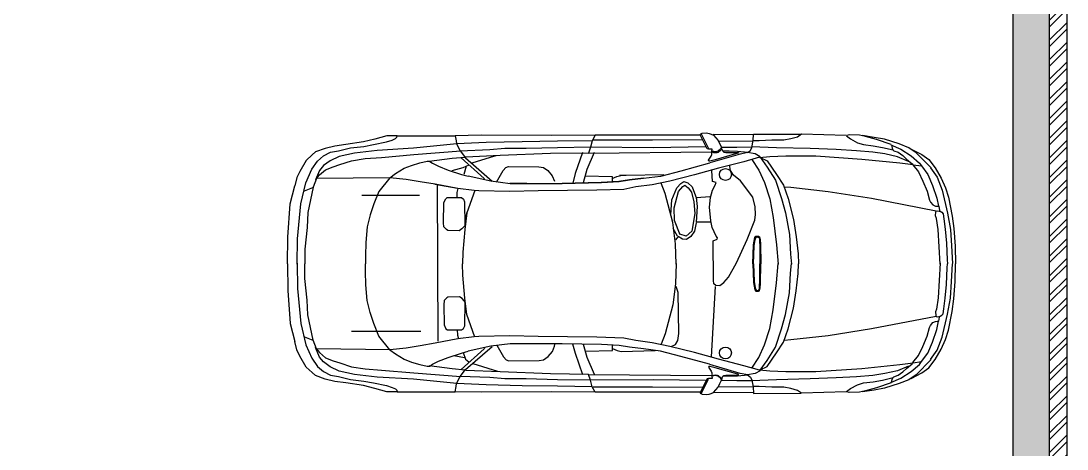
# Model space of a CAD drawing. Header units: millimetres. Extents: x 10193 to 57833, y 9963 to 44360.
# Drawn here: x 50669 to 57833, y 29179 to 32115 of the extents above; entities that cross this region are included whole.
import ezdxf

# ---------------------------------------------------------------- set-up
doc = ezdxf.new("R2010")
doc.units = ezdxf.units.MM
doc.layers.add('free-dwg.com', color=7, linetype='Continuous')
doc.layers.add('Стены', color=7, linetype='Continuous')

msp = doc.modelspace()

# ---------------------------------------------------------------- hatches: boundary and pattern name
at = {"layer": 'Стены'}
h = msp.add_hatch(dxfattribs=at)
h.set_pattern_fill('ANSI32', color=256, scale=10)
h.paths.add_polyline_path([(57833.4, 42702.7), (10593.4, 42702.7), (10593.4, 9962.7), (26833.4, 9962.7), (26833.4, 14962.7), (57833.4, 14962.7)])
h.paths.add_polyline_path([(10713.4, 42582.7), (57713.4, 42582.7), (57713.4, 15082.7), (26713.4, 15082.7), (26713.4, 10082.7), (10713.4, 10082.7)], flags=16)
h.paths.add_polyline_path([(10963.4, 42332.7), (57463.4, 42332.7), (57463.4, 15332.7), (26463.4, 15332.7), (26463.4, 10332.7), (10963.4, 10332.7)], flags=0)
h.paths.add_polyline_path([(57463.4, 42332.7), (10963.4, 42332.7), (10963.4, 10332.7), (26463.4, 10332.7), (26463.4, 15332.7), (57463.4, 15332.7)], flags=0)
h = msp.add_hatch(dxfattribs=at)
h.set_pattern_fill('ANSI36', color=256, scale=10)
h.paths.add_polyline_path([(57713.4, 42582.7), (10713.4, 42582.7), (10713.4, 10082.7), (26713.4, 10082.7), (26713.4, 15082.7), (57713.4, 15082.7)])
h.paths.add_polyline_path([(10963.4, 42332.7), (57463.4, 42332.7), (57463.4, 15332.7), (26463.4, 15332.7), (26463.4, 10332.7), (10963.4, 10332.7)], flags=16)

# ---------------------------------------------------------------- linework, layer by layer
at = {"layer": 'free-dwg.com'}
for p, q in [((53174.9, 31328.2), (53092.3, 31304.6)), ((53246, 31328.2), (53174.9, 31328.2)), ((53210.5, 31297.8), (53233.3, 31307.9)), ((53233.3, 31307.9), (53243.4, 31318)), ((53243.4, 31318), (53246, 31328.2)), ((53246, 31328.2), (53643.6, 31328.2)), ((53822, 31331.7), (53643.6, 31328.2)), ((53643.6, 31328.2), (53648.7, 31292.7)), ((54301.7, 31328.9), (53822, 31331.7)), ((54600.7, 31330.9), (54301.7, 31328.9)), ((54600.7, 31330.9), (54582.2, 31293.8)), ((55322.4, 31330.9), (54600.7, 31330.9)), ((55320.7, 31337.3), (55324.3, 31340.8)), ((55320.7, 31333.8), (55320.7, 31337.3)), ((55339.5, 31297.5), (55320.7, 31333.8)), ((55324.3, 31340.8), (55334.8, 31345.5)), ((55327.8, 31340.8), (55375.8, 31246)), ((55334.8, 31345.5), (55364.1, 31346.7)), ((55364.1, 31346.7), (55382.9, 31344.3)), ((55382.9, 31344.3), (55396.9, 31339.7)), ((55396.9, 31339.7), (55412.2, 31332.6)), ((55685.9, 31333.6), (55410, 31336.2)), ((55412.2, 31332.6), (55443.8, 31296.3)), ((55683.9, 31295), (55686, 31339.7)), ((55686, 31339.7), (56010, 31337.6)), ((55986.5, 31318.4), (55941.8, 31305.7)), ((56014.2, 31337.6), (55986.5, 31318.4)), ((56321.2, 31329.1), (56014.2, 31337.6)), ((56323.3, 31327), (56351, 31305.7)), ((56341, 31333.2), (56324, 31328.9)), ((56411.4, 31331.1), (56341, 31333.2)), ((56451.9, 31322.6), (56411.4, 31331.1)), ((56511.5, 31316.2), (56432.7, 31328.9)), ((56528.6, 31301.3), (56451.9, 31322.6)), ((56584, 31303.4), (56511.5, 31316.2)), ((52752.4, 31241), (52686.3, 31217.4)), ((52818.5, 31257.5), (52752.4, 31241)), ((52894, 31266.9), (52818.5, 31257.5)), ((52843.2, 31224.4), (52926.8, 31244.7)), ((53014.4, 31285.8), (52894, 31266.9)), ((52926.8, 31244.7), (53018, 31254.8)), ((53092.3, 31304.6), (53014.4, 31285.8)), ((53018, 31254.8), (53083.8, 31267.4)), ((53083.8, 31267.4), (53172.5, 31285.1)), ((53357.4, 31242.1), (53109.2, 31226.9)), ((53172.5, 31285.1), (53210.5, 31297.8)), ((53653.8, 31272.5), (53357.4, 31242.1)), ((53648.7, 31292.7), (53651.2, 31272.5)), ((53651.2, 31272.5), (53676.6, 31224.4)), ((53855.5, 31281.5), (53653.8, 31272.5)), ((54100.9, 31287.1), (53855.5, 31281.5)), ((53983.8, 31239.7), (53880.6, 31231.4)), ((54128.8, 31239.7), (53983.8, 31239.7)), ((54343.5, 31289.9), (54100.9, 31287.1)), ((54343.5, 31245.3), (54128.8, 31239.7)), ((54582.2, 31293.8), (54343.5, 31289.9)), ((54568.9, 31248.7), (54343.5, 31245.3)), ((54568.9, 31248.7), (54555.6, 31209)), ((54582.2, 31293.8), (54568.9, 31248.7)), ((55001.4, 31246.1), (54568.9, 31248.7)), ((54993.4, 31296.5), (54587.5, 31296.5)), ((55335.7, 31299.1), (54993.4, 31296.5)), ((55356.9, 31251.4), (55001.4, 31246.1)), ((55367.6, 31238.9), (55339.5, 31297.5)), ((55377, 31236.6), (55367.6, 31238.9)), ((55375.8, 31246), (55378.2, 31237.8)), ((55404, 31236.6), (55377, 31236.6)), ((55401.6, 31220.2), (55404, 31236.6)), ((55443.8, 31296.3), (55455.5, 31270.6)), ((55449.8, 31291.2), (55683.3, 31293.8)), ((55455.5, 31270.6), (55466.1, 31249.5)), ((55466.1, 31249.5), (55459.1, 31235.4)), ((55462.6, 31231.9), (55468.4, 31236.6)), ((55468.4, 31236.6), (55466.1, 31249.5)), ((55466.7, 31249.4), (55572.8, 31250.4)), ((55468.4, 31236.6), (55476.6, 31221.4)), ((55572.8, 31250.4), (55673.7, 31251.4)), ((55664.7, 31226.9), (55675.3, 31248.2)), ((55843.7, 31246), (55673.2, 31252.4)), ((55675.3, 31248.2), (55683.9, 31295)), ((55724.4, 31292.9), (55681.7, 31292.9)), ((55811.7, 31297.1), (55724.4, 31292.9)), ((55892.7, 31297.1), (55811.7, 31297.1)), ((56073.9, 31239.7), (55843.7, 31246)), ((55941.8, 31305.7), (55892.7, 31297.1)), ((56252.9, 31233.3), (56073.9, 31239.7)), ((56351, 31305.7), (56397.9, 31280.1)), ((56397.9, 31280.1), (56438.4, 31267.3)), ((56438.4, 31267.3), (56506.6, 31258.8)), ((56506.6, 31258.8), (56570.5, 31248.2)), ((56628.8, 31267.2), (56528.6, 31301.3)), ((56570.5, 31248.2), (56643, 31231.1)), ((56684.2, 31271.4), (56584, 31303.4)), ((56627.2, 31265.2), (56694.5, 31235.1)), ((56630, 31265.2), (56635.5, 31243.3)), ((56635.5, 31243.3), (56640.9, 31232.3)), ((56750.2, 31245.9), (56684.2, 31271.4)), ((56799.3, 31211.8), (56750.2, 31245.9)), ((56765.5, 31236.9), (56838, 31198.6)), ((52662.7, 31196.2), (52622.6, 31158.4)), ((52686.3, 31217.4), (52662.7, 31196.2)), ((52699.6, 31154.5), (52740.7, 31189.3)), ((52740.7, 31189.3), (52788.2, 31214.6)), ((52848.3, 31186.4), (52787.5, 31156.1)), ((52788.2, 31214.6), (52843.2, 31224.4)), ((52954.7, 31209.2), (52848.3, 31186.4)), ((52931.9, 31156.1), (53025.6, 31171.3)), ((53109.2, 31226.9), (52954.7, 31209.2)), ((53025.6, 31171.3), (53139.6, 31178.9)), ((53139.6, 31178.9), (53359.9, 31199.1)), ((53359.9, 31199.1), (53681.6, 31224.4)), ((53623.4, 31171.3), (53463.8, 31151)), ((53712, 31178.9), (53623.4, 31171.3)), ((53676.6, 31224.4), (53714.5, 31176.3)), ((53880.6, 31231.4), (53677, 31223)), ((53841.2, 31034.6), (53684.2, 31176.3)), ((53714.5, 31176.3), (53896.9, 31016.9)), ((53950.3, 31192.3), (53716, 31181.2)), ((53760, 31141.5), (53885.5, 31181.9)), ((53885.5, 31181.9), (53923.8, 31192.6)), ((54296.1, 31206.3), (53950.3, 31192.3)), ((54555.4, 31209.1), (54296.1, 31206.3)), ((54515.3, 31214.1), (54465.6, 31067.9)), ((54595.4, 31212.4), (54545.7, 31096.2)), ((54555.6, 31209), (55399.4, 31216.9)), ((55378.2, 31160.5), (55382.9, 31166.3)), ((55382.9, 31166.3), (55395.8, 31187.4)), ((55595, 31201.9), (55385.9, 31141.4)), ((55395.8, 31187.4), (55400.4, 31199.1)), ((55400.4, 31206.2), (55404, 31219)), ((55400.4, 31199.1), (55400.4, 31206.2)), ((55405.1, 31220.2), (55402.8, 31219)), ((55404, 31219), (55414.5, 31213.2)), ((55414.5, 31219), (55405.1, 31220.2)), ((55425.1, 31216.7), (55414.5, 31219)), ((55414.5, 31213.2), (55425.1, 31212)), ((55579.8, 31207.3), (55423.9, 31162.8)), ((55434.4, 31219), (55425.1, 31216.7)), ((55425.1, 31212), (55438, 31213.2)), ((55446.2, 31223.7), (55434.4, 31219)), ((55438, 31213.2), (55445, 31215.5)), ((55445, 31215.5), (55462.6, 31231.9)), ((55459.1, 31235.4), (55446.2, 31223.7)), ((55476.6, 31221.4), (55482.5, 31215.5)), ((55520.2, 31221.1), (55480.9, 31221.1)), ((55482.5, 31215.5), (55495.4, 31213.2)), ((55495.4, 31213.2), (55564.5, 31213.2)), ((55575.8, 31220.1), (55520.2, 31221.1)), ((55564.5, 31213.2), (55578.6, 31212)), ((55646.5, 31214.1), (55575.8, 31220.1)), ((55578.6, 31212), (55584.5, 31209.7)), ((55584.5, 31209.7), (55578.6, 31207.3)), ((55647.5, 31212), (55595, 31201.9)), ((55726.4, 31180.2), (55620.3, 31150)), ((55645.5, 31212), (55664.7, 31226.9)), ((55696.7, 31203.5), (55645.5, 31212)), ((55674.6, 31165.2), (55721.4, 31092.4)), ((55730.8, 31184.3), (55696.7, 31203.5)), ((55727.1, 31177.7), (55798.4, 31184.8)), ((55731.8, 31180.8), (55778.7, 31113.2)), ((55731.8, 31178.2), (55778.7, 31154.8)), ((55798.4, 31184.8), (55907.8, 31189.6)), ((55907.8, 31189.6), (56112.2, 31189.6)), ((56112.2, 31189.6), (56428.4, 31168.2)), ((56391.5, 31224.7), (56252.9, 31233.3)), ((56502.3, 31216.2), (56391.5, 31224.7)), ((56428.4, 31168.2), (56687.6, 31142.1)), ((56585.4, 31203.5), (56502.3, 31216.2)), ((56672.8, 31184.3), (56585.4, 31203.5)), ((56640.9, 31232.3), (56647.8, 31225.5)), ((56647.8, 31225.5), (56676.6, 31214.5)), ((56747.4, 31152.3), (56672.8, 31184.3)), ((56676.6, 31214.5), (56708.2, 31192.6)), ((56694.5, 31235.1), (56765.8, 31189.8)), ((56708.2, 31192.6), (56734.2, 31167.9)), ((56734.2, 31167.9), (56772.7, 31136.4)), ((56765.8, 31189.8), (56822.1, 31140.5)), ((56901.6, 31107.5), (56799.3, 31211.8)), ((56838, 31198.6), (56887, 31164.5)), ((56887, 31164.5), (56929.6, 31107)), ((52622.6, 31158.4), (52580.1, 31083)), ((52620.6, 31006.1), (52661.7, 31097.7)), ((52661.7, 31097.7), (52699.6, 31154.5)), ((52741.9, 31123.2), (52714, 31090.3)), ((52714, 31059.9), (52754.6, 31095.3)), ((52787.5, 31156.1), (52741.9, 31123.2)), ((52754.6, 31095.3), (52807.7, 31115.6)), ((52807.7, 31115.6), (52853.3, 31130.8)), ((52853.3, 31130.8), (52931.9, 31156.1)), ((53234, 31068.8), (53294.4, 31105.1)), ((53294.4, 31105.1), (53344.3, 31124.7)), ((53344.3, 31124.7), (53400.2, 31141.3)), ((53400.2, 31141.3), (53451.6, 31153.4)), ((53451.6, 31153.4), (53463.7, 31153.4)), ((53463.7, 31153.4), (53469.7, 31151.9)), ((53469.7, 31151.9), (53487.8, 31139.8)), ((53487.8, 31139.8), (53528.6, 31118.7)), ((53528.6, 31118.7), (53595.1, 31093)), ((53595.1, 31093), (53685.8, 31062.8)), ((53696.1, 31107.5), (53619.6, 31088.4)), ((53736.6, 31126.7), (53696.1, 31107.5)), ((53717.4, 31118.2), (53702.5, 31062.9)), ((53971, 31089.8), (53990.3, 31109.2)), ((53990.3, 31109.2), (54007.7, 31117)), ((54007.7, 31117), (54217, 31115.7)), ((54217, 31115.7), (54246.9, 31110)), ((54246.9, 31110), (54277.9, 31088.8)), ((54545.7, 31096.2), (54519.9, 31006)), ((55384.7, 31139.9), (55187.8, 31086.1)), ((55447, 31104.6), (55282, 31059.2)), ((55379.3, 31154.6), (55378.2, 31160.5)), ((55387.6, 31154.6), (55379.3, 31154.6)), ((55423.9, 31162.8), (55387.6, 31154.6)), ((55620.3, 31150), (55447, 31104.6)), ((55527.2, 31095.1), (55524.2, 31125.4)), ((55548.4, 31058.7), (55527.2, 31095.1)), ((55778.7, 31154.8), (55843.7, 31061.2)), ((55778.7, 31113.2), (55835.9, 31022.2)), ((56687.6, 31142.1), (56780.3, 31130.2)), ((56772.7, 31136.4), (56778.2, 31128.1)), ((56778.2, 31128.1), (56815.2, 31080.2)), ((56779.5, 31129.5), (56835.8, 31121.3)), ((56822.1, 31140.5), (56837.2, 31121.3)), ((56835.8, 31121.3), (56879.7, 31062.3)), ((56897.6, 31107), (56944.5, 31043.1)), ((56929.6, 31107), (56970.1, 31036.7)), ((52558.8, 31040.5), (52544.7, 30983.9)), ((52580.1, 31083), (52558.8, 31040.5)), ((52693.3, 31034.5), (52671.2, 30974.5)), ((52714, 31090.3), (52686.2, 31024.5)), ((52691.2, 31032.1), (52714, 31059.9)), ((53194.7, 31040.1), (52693.3, 31034.5)), ((53194.7, 31040.1), (53120.2, 30946)), ((53194.7, 31040.1), (53234, 31068.8)), ((53308, 31028.1), (53194.7, 31040.1)), ((53403.2, 31013), (53308, 31028.1)), ((53685.8, 31062.8), (53732, 31050.6)), ((53887, 31016.2), (53732, 31050.6)), ((53846.3, 31024.5), (53841.2, 31034.6)), ((53926.7, 31010.3), (53971, 31089.8)), ((54277.9, 31088.8), (54307.1, 31054)), ((54307.1, 31054), (54322.7, 31017.3)), ((54465.6, 31067.9), (54447.8, 31003.8)), ((54533.8, 31052.1), (54718.1, 31048.6)), ((54718.1, 31034.6), (54750.1, 31048.7)), ((54718.1, 31048.6), (54718.2, 31012.6)), ((54750.1, 31048.7), (54778.2, 31054.8)), ((54836.1, 31025.7), (54763.9, 31014.6)), ((54837.7, 31022.2), (54765.5, 31011.3)), ((54814, 31056.4), (54767.2, 31056.4)), ((55073, 31060), (54814, 31056.4)), ((54932, 31037.7), (54836.1, 31025.7)), ((54933.6, 31034), (54837.7, 31022.2)), ((55048.1, 31049.1), (54933.6, 31034)), ((55187.8, 31086.1), (55048.1, 31049.1)), ((55282, 31059.2), (55113.7, 31017.1)), ((55405.9, 31013.2), (55399.8, 31089)), ((55597, 31019.3), (55548.4, 31058.7)), ((55721.4, 31092.4), (55760.5, 31006.6)), ((55835.9, 31022.2), (55877.5, 30897.5)), ((55843.7, 31061.2), (55890.5, 30988.5)), ((56815.2, 31080.2), (56845.4, 31017.1)), ((56879.7, 31062.3), (56911.2, 30986.9)), ((56944.5, 31043.1), (56978.6, 30953.7)), ((56970.1, 31036.7), (56999.9, 30970.7)), ((52513.1, 30860.7), (52544.7, 30983.9)), ((52585.8, 30860.7), (52620.6, 31006.1)), ((52610.2, 30951.1), (52668.4, 30973.9)), ((52671.2, 30974.5), (52633.2, 30800.7)), ((53506, 30994.9), (53403.2, 31013)), ((53658.6, 30966.3), (53504.4, 30994.6)), ((53660.1, 30966.2), (53506, 30994.9)), ((53520.4, 30995.8), (53524.5, 29918.6)), ((53657.6, 30939.9), (53663.4, 30965.1)), ((53773.8, 30952.3), (53660.1, 30966.2)), ((53777.2, 30952.8), (53722.2, 30798.5)), ((53805.8, 30949.8), (53773.8, 30952.3)), ((54017.4, 30944.9), (53805.8, 30949.8)), ((54019.9, 30999), (53887, 31016.2)), ((54211.8, 30949.8), (54017.4, 30944.9)), ((54134, 31000.5), (54018.3, 31000.2)), ((54135.5, 30999), (54019.9, 30999)), ((54376.7, 30999), (54135.5, 30999)), ((54612.9, 30954.8), (54211.8, 30949.8)), ((54643.3, 31006.9), (54375.1, 31001.2)), ((54644.9, 31003.9), (54376.7, 30999)), ((54797.5, 30959.7), (54612.9, 30954.8)), ((54763.9, 31014.6), (54643.3, 31006.9)), ((54765.5, 31011.3), (54644.9, 31003.9)), ((54879.8, 30976.8), (54797.5, 30959.7)), ((54990.9, 30991.9), (54879.8, 30976.8)), ((55113.7, 31017.1), (54990.9, 30991.9)), ((55080.6, 30931.9), (55054.3, 31002.9)), ((55126.9, 30889), (55160.2, 30970.8)), ((55160.2, 30970.8), (55187.5, 31001.1)), ((55172.4, 30946.6), (55202.7, 30979.9)), ((55187.5, 31001.1), (55208.7, 31013.2)), ((55202.7, 30979.9), (55214.8, 30989)), ((55208.7, 31013.2), (55236, 31004.2)), ((55214.8, 30989), (55239.1, 30970.8)), ((55236, 31004.2), (55266.4, 30976.9)), ((55239.1, 30970.8), (55260.3, 30940.5)), ((55266.4, 30976.9), (55296.7, 30898.1)), ((55390.7, 30904.2), (55405.9, 30955.7)), ((55430.1, 31007.2), (55405.9, 31013.2)), ((55405.9, 30955.7), (55424.1, 30989)), ((55424.1, 30989), (55430.1, 31007.2)), ((55681.9, 30907.2), (55597, 31019.3)), ((55760.5, 31006.6), (55796.9, 30894.9)), ((55890.5, 30988.5), (55924.4, 30897.5)), ((55942.6, 30972.9), (55898.4, 30975.5)), ((56197.6, 30944.3), (55942.6, 30972.9)), ((56845.4, 31017.1), (56875.6, 30947.2)), ((56911.2, 30986.9), (56941.4, 30900.6)), ((56978.6, 30953.7), (57014.9, 30796.1)), ((56999.9, 30970.7), (57021.3, 30906.8)), ((53399.1, 30917.2), (53003.5, 30917.2)), ((53120.2, 30946), (53085.4, 30860.7)), ((53565.6, 30870.2), (53578.6, 30896.4)), ((53578.6, 30896.4), (53589.1, 30904.2)), ((53589.1, 30904.2), (53686, 30904.5)), ((53655.8, 30903.1), (53657.6, 30939.9)), ((53686, 30904.5), (53699.1, 30894.1)), ((53699.1, 30894.1), (53707, 30875.8)), ((55133.2, 30732.1), (55080.6, 30931.9)), ((55120.8, 30786), (55126.9, 30889)), ((55142, 30834.5), (55172.4, 30946.6)), ((55260.3, 30940.5), (55278.5, 30873.9)), ((55296.7, 30904.2), (55387.7, 30910.2)), ((55302.8, 30843.6), (55296.7, 30904.2)), ((55384.7, 30837.5), (55390.7, 30904.2)), ((55697, 30840.5), (55681.9, 30907.2)), ((55796.9, 30894.9), (55820.3, 30767.5)), ((55877.5, 30897.5), (55906.2, 30798.7)), ((55924.4, 30897.5), (55960.8, 30754.5)), ((56494.2, 30897.5), (56197.6, 30944.3)), ((56936.5, 30811.7), (56494.2, 30897.5)), ((56875.6, 30947.2), (56890.7, 30886.9)), ((56890.7, 30886.9), (56897.5, 30873.2)), ((56941.4, 30900.6), (56953.8, 30844.4)), ((57021.3, 30906.8), (57046.8, 30777)), ((52497.3, 30633.3), (52513.1, 30860.7)), ((52563.7, 30620.7), (52585.8, 30860.7)), ((53085.4, 30860.7), (53060.1, 30784.9)), ((53563.4, 30731.5), (53565.6, 30870.2)), ((53707, 30875.8), (53710.1, 30713.6)), ((55145.1, 30746.6), (55142, 30834.5)), ((55278.5, 30873.9), (55284.6, 30795.1)), ((55296.7, 30734.5), (55302.8, 30843.6)), ((55393.8, 30743.6), (55384.7, 30837.5)), ((55700.1, 30789), (55697, 30840.5)), ((56897.5, 30873.2), (56914, 30854)), ((56914, 30854), (56931.8, 30845.7)), ((56931.8, 30845.7), (56944.2, 30844.4)), ((56934.2, 30805.1), (56937.6, 30811.9)), ((56937.6, 30811.9), (56946.1, 30813.6)), ((56944.2, 30844.4), (56955.2, 30844.4)), ((56946.1, 30813.6), (56956.4, 30811.9)), ((56955.2, 30844.4), (56959.3, 30815.6)), ((56956.4, 30811.9), (56964.9, 30810.2)), ((56964.9, 30810.2), (56975.2, 30803.4)), ((52633.2, 30800.7), (52630.1, 30699.6)), ((53060.1, 30784.9), (53041.1, 30702.8)), ((53721.2, 30798.8), (53708.4, 30686.2)), ((53722.2, 30798.5), (53709.1, 30685.9)), ((55184.5, 30649.6), (55145.1, 30746.6)), ((55284.6, 30795.1), (55263.3, 30673.9)), ((55393.8, 30734.5), (55296.7, 30734.5)), ((55402.9, 30698.1), (55393.8, 30743.6)), ((55642.4, 30616.3), (55694, 30749.6)), ((55694, 30749.6), (55700.1, 30789)), ((55820.3, 30767.5), (55843.7, 30580.3)), ((55906.2, 30798.7), (55932.2, 30650.5)), ((55960.8, 30754.5), (55979, 30634.9)), ((56932.5, 30779.5), (56934.2, 30805.1)), ((56939.3, 30760.7), (56932.5, 30779.5)), ((56949.6, 30684), (56939.3, 30760.7)), ((56975.2, 30803.4), (56985.4, 30793.1)), ((56985.4, 30793.1), (56988.8, 30759)), ((56988.8, 30759), (56999.1, 30687.4)), ((57014.9, 30796.1), (57034.1, 30685.4)), ((57046.8, 30777), (57057.5, 30691.8)), ((52630.1, 30699.6), (52614.3, 30551.2)), ((53041.1, 30702.8), (53031.6, 30595.4)), ((53566.1, 30702.7), (53563.4, 30731.5)), ((53584.5, 30684.5), (53566.1, 30702.7)), ((53592.4, 30679.3), (53584.5, 30684.5)), ((53670.9, 30676.9), (53592.4, 30679.3)), ((53689.2, 30690), (53670.9, 30676.9)), ((53704.9, 30705.8), (53689.2, 30690)), ((53709.1, 30685.9), (53696, 30528.9)), ((53710.1, 30713.6), (53704.9, 30703.1)), ((55151.6, 30587.5), (55133.2, 30732.1)), ((55166.3, 30640.5), (55136, 30692.1)), ((55263.3, 30673.9), (55223.9, 30640.5)), ((55281.5, 30673.9), (55257.3, 30637.5)), ((55293.7, 30731.4), (55281.5, 30673.9)), ((55430.1, 30640.5), (55402.9, 30698.1)), ((56963.2, 30447), (56949.6, 30684)), ((56999.1, 30687.4), (57007.6, 30591.9)), ((57034.1, 30685.4), (57042.6, 30573.2)), ((57057.5, 30691.8), (57066, 30571.1)), ((52494.1, 30450.1), (52497.3, 30633.3)), ((52560.5, 30446.9), (52563.7, 30620.7)), ((53031.6, 30595.4), (53028.5, 30503.8)), ((55169.3, 30637.5), (55151.1, 30613.3)), ((55199.6, 30619.3), (55169.3, 30637.5)), ((55223.9, 30640.5), (55181.5, 30652.7)), ((55226.9, 30616.3), (55199.6, 30619.3)), ((55257.3, 30637.5), (55226.9, 30616.3)), ((55408.9, 30607.2), (55436.2, 30619.3)), ((55412, 30334.5), (55408.9, 30607.2)), ((55439.2, 30628.4), (55430.1, 30640.5)), ((55436.2, 30619.3), (55439.2, 30628.4)), ((55569.7, 30455.7), (55642.4, 30616.3)), ((55687.1, 30580.1), (55695.3, 30630.3)), ((55689.8, 30572.8), (55697.1, 30614.7)), ((55695.3, 30630.3), (55702.6, 30638.5)), ((55697.1, 30614.7), (55704.4, 30632.1)), ((55702.6, 30638.5), (55710.8, 30639.4)), ((55704.4, 30632.1), (55710.8, 30633.9)), ((55710.8, 30639.4), (55719.1, 30638.5)), ((55710.8, 30633.9), (55716.3, 30633)), ((55716.3, 30633), (55722.7, 30629.3)), ((55719.1, 30638.5), (55727.3, 30635.7)), ((55722.7, 30629.3), (55728.2, 30621.1)), ((55727.3, 30635.7), (55731.8, 30616.6)), ((55728.2, 30621.1), (55729.1, 30553.6)), ((55731.8, 30616.6), (55734.6, 30585.5)), ((55932.2, 30650.5), (55940, 30515.4)), ((55979, 30634.9), (55992, 30518)), ((57007.6, 30591.9), (57012.7, 30477.7)), ((52614.3, 30551.2), (52614.3, 30450.3)), ((53696, 30528.9), (53693.4, 30450.4)), ((55156.9, 30448.1), (55151.6, 30587.5)), ((55682.5, 30450.5), (55687.1, 30580.1)), ((55686.2, 30450.5), (55689.8, 30572.8)), ((55729.1, 30553.6), (55730, 30450.5)), ((55734.6, 30585.5), (55736.4, 30450.5)), ((55843.7, 30580.3), (55854.1, 30447.8)), ((57042.6, 30573.2), (57049.8, 30451.4)), ((57066, 30571.1), (57070.4, 30450.1)), ((52494.1, 30450.6), (52497.3, 30267.4)), ((52560.5, 30453.8), (52563.7, 30280)), ((52614.3, 30349.5), (52614.3, 30450.3)), ((53028.5, 30503.8), (53028.5, 30450.3)), ((53028.5, 30396.9), (53028.5, 30450.3)), ((53696, 30371.7), (53693.4, 30450.2)), ((55156.9, 30452.5), (55151.6, 30313.2)), ((55515.1, 30358.7), (55569.7, 30455.7)), ((55682.5, 30450.2), (55687.1, 30320.6)), ((55686.2, 30450.2), (55689.8, 30327.9)), ((55729.1, 30347.1), (55730, 30450.2)), ((55734.6, 30315.1), (55736.4, 30450.2)), ((55843.7, 30320.3), (55854.1, 30452.9)), ((55940, 30515.4), (55945.2, 30447.8)), ((55940, 30385.3), (55945.2, 30452.9)), ((55992, 30518), (55994.6, 30450.4)), ((55992, 30382.7), (55994.6, 30450.3)), ((56963.2, 30453.6), (56949.6, 30216.6)), ((57012.7, 30477.7), (57014.4, 30450.4)), ((57012.7, 30423), (57014.4, 30450.2)), ((57042.6, 30327.5), (57049.8, 30449.3)), ((57066, 30329.6), (57070.4, 30450.6)), ((53031.6, 30305.3), (53028.5, 30396.9)), ((55932.2, 30250.1), (55940, 30385.3)), ((55979, 30265.7), (55992, 30382.7)), ((57007.6, 30308.7), (57012.7, 30423)), ((52630.1, 30201), (52614.3, 30349.5)), ((53041.1, 30197.9), (53031.6, 30305.3)), ((53709.1, 30214.7), (53696, 30371.7)), ((55151.6, 30313.2), (55133.2, 30168.6)), ((55415, 30313.3), (55412, 30334.5)), ((55427.1, 30301.2), (55415, 30313.3)), ((55454.4, 30301.2), (55481.7, 30322.4)), ((55481.7, 30322.4), (55515.1, 30358.7)), ((55687.1, 30320.6), (55695.3, 30270.4)), ((55689.8, 30327.9), (55697.1, 30285.9)), ((55728.2, 30279.5), (55729.1, 30347.1)), ((55731.8, 30284.1), (55734.6, 30315.1)), ((55820.3, 30133.2), (55843.7, 30320.3)), ((56999.1, 30213.2), (57007.6, 30308.7)), ((57034.1, 30215.3), (57042.6, 30327.5)), ((57057.5, 30208.9), (57066, 30329.6)), ((52497.3, 30267.4), (52513.1, 30039.9)), ((52563.7, 30280), (52585.8, 30039.9)), ((55170.7, 30253.6), (55155.8, 30295.1)), ((55173.6, 29971.8), (55170.7, 30253.6)), ((55398.6, 29812.7), (55425.3, 30293.8)), ((55427.1, 30304.2), (55454.4, 30301.2)), ((55695.3, 30270.4), (55702.6, 30262.2)), ((55697.1, 30285.9), (55704.4, 30268.6)), ((55702.6, 30262.2), (55710.8, 30261.3)), ((55704.4, 30268.6), (55710.8, 30266.8)), ((55710.8, 30266.8), (55716.3, 30267.7)), ((55710.8, 30261.3), (55719.1, 30262.2)), ((55716.3, 30267.7), (55722.7, 30271.3)), ((55719.1, 30262.2), (55727.3, 30264.9)), ((55722.7, 30271.3), (55728.2, 30279.5)), ((55727.3, 30264.9), (55731.8, 30284.1)), ((55906.2, 30102), (55932.2, 30250.1)), ((55960.8, 30146.2), (55979, 30265.7)), ((52633.2, 30099.9), (52630.1, 30201)), ((53060.1, 30115.7), (53041.1, 30197.9)), ((53566.8, 30197.8), (53564.2, 30169)), ((53564.2, 30169), (53566.8, 30030.4)), ((53585.2, 30216.1), (53566.8, 30197.8)), ((53593, 30221.3), (53585.2, 30216.1)), ((53671.6, 30224), (53593, 30221.3)), ((53689.9, 30210.9), (53671.6, 30224)), ((53705.6, 30195.2), (53689.9, 30210.9)), ((53710.8, 30187.3), (53705.6, 30197.8)), ((53708.2, 30025.1), (53710.8, 30187.3)), ((53722.2, 30102.2), (53709.1, 30214.7)), ((55133.2, 30168.6), (55080.6, 29968.8)), ((56949.6, 30216.6), (56939.3, 30139.9)), ((56988.8, 30141.6), (56999.1, 30213.2)), ((57014.9, 30104.5), (57034.1, 30215.3)), ((57046.8, 30123.7), (57057.5, 30208.9)), ((52671.2, 29926.2), (52633.2, 30099.9)), ((53085.4, 30039.9), (53060.1, 30115.7)), ((53777.2, 29947.8), (53722.2, 30102.2)), ((55796.9, 30005.8), (55820.3, 30133.2)), ((55877.5, 30003.2), (55906.2, 30102)), ((55924.4, 30003.2), (55960.8, 30146.2)), ((56939.3, 30139.9), (56932.5, 30121.2)), ((56932.5, 30121.2), (56934.2, 30095.6)), ((56934.2, 30095.6), (56937.6, 30088.8)), ((56956.4, 30088.8), (56964.9, 30090.5)), ((56964.9, 30090.5), (56975.2, 30097.3)), ((56975.2, 30097.3), (56985.4, 30107.5)), ((56978.6, 29947), (57014.9, 30104.5)), ((56985.4, 30107.5), (56988.8, 30141.6)), ((57021.3, 29993.8), (57046.8, 30123.7)), ((52513.1, 30039.9), (52544.7, 29916.7)), ((52585.8, 30039.9), (52620.6, 29894.6)), ((53120.2, 29954.6), (53085.4, 30039.9)), ((53566.8, 30030.4), (53579.9, 30004.2)), ((53700.4, 30006.8), (53708.2, 30025.1)), ((56936.5, 30089), (56494.2, 30003.2)), ((56890.7, 30013.8), (56897.5, 30027.5)), ((56897.5, 30027.5), (56914, 30046.7)), ((56914, 30046.7), (56931.8, 30054.9)), ((56931.8, 30054.9), (56944.2, 30056.3)), ((56937.6, 30088.8), (56946.1, 30087.1)), ((56941.4, 30000.1), (56953.8, 30056.3)), ((56944.2, 30056.3), (56955.2, 30056.3)), ((56946.1, 30087.1), (56956.4, 30088.8)), ((56955.2, 30056.3), (56959.3, 30085.1)), ((52610.2, 29949.6), (52668.4, 29926.8)), ((53408.5, 29985.6), (52932.9, 29985.6)), ((53194.7, 29860.5), (53120.2, 29954.6)), ((53579.9, 30004.2), (53590.4, 29996.4)), ((53590.4, 29996.4), (53687.3, 29996.4)), ((53657.1, 29997.7), (53659, 29960.9)), ((53659, 29960.9), (53664.8, 29935.7)), ((53773.8, 29948.4), (53660.1, 29934.5)), ((53687.3, 29996.4), (53700.4, 30006.8)), ((53805.8, 29950.8), (53773.8, 29948.4)), ((54017.4, 29955.7), (53805.8, 29950.8)), ((54211.8, 29950.8), (54017.4, 29955.7)), ((54612.9, 29945.9), (54211.8, 29950.8)), ((55080.6, 29968.8), (55054.3, 29897.8)), ((55167.7, 29924.3), (55173.6, 29971.8)), ((55760.5, 29894), (55796.9, 30005.8)), ((55835.9, 29878.4), (55877.5, 30003.2)), ((55890.5, 29912.2), (55924.4, 30003.2)), ((56197.6, 29956.4), (55942.6, 29927.8)), ((56494.2, 30003.2), (56197.6, 29956.4)), ((56845.4, 29883.6), (56875.6, 29953.5)), ((56875.6, 29953.5), (56890.7, 30013.8)), ((56911.2, 29913.7), (56941.4, 30000.1)), ((56944.5, 29857.5), (56978.6, 29947)), ((56999.9, 29929.9), (57021.3, 29993.8)), ((52558.8, 29860.1), (52544.7, 29916.7)), ((52620.6, 29894.6), (52661.7, 29803)), ((52693.3, 29866.2), (52671.2, 29926.2)), ((52714, 29810.4), (52686.2, 29876.2)), ((53403.2, 29887.7), (53308, 29872.6)), ((53506, 29905.8), (53403.2, 29887.7)), ((53660.1, 29934.5), (53506, 29905.8)), ((53714.5, 29724.3), (53896.9, 29883.8)), ((53887, 29884.4), (53732, 29850)), ((53846.3, 29876.2), (53841.2, 29866)), ((54019.9, 29901.6), (53887, 29884.4)), ((53928.3, 29891.2), (53972.9, 29811.9)), ((54135.5, 29901.6), (54019.9, 29901.6)), ((54376.7, 29901.6), (54135.5, 29901.6)), ((54308.8, 29848.6), (54324.3, 29885.4)), ((54324.3, 29885.4), (54328.2, 29904.8)), ((54644.9, 29896.7), (54376.7, 29901.6)), ((54467.4, 29835.2), (54449.3, 29899.3)), ((54547.5, 29807.2), (54521.5, 29897.3)), ((54797.5, 29941), (54612.9, 29945.9)), ((54765.5, 29889.4), (54644.9, 29896.7)), ((54719.8, 29855.2), (54719.8, 29891.3)), ((54837.7, 29878.5), (54765.5, 29889.4)), ((54879.8, 29923.9), (54797.5, 29941)), ((54933.6, 29866.7), (54837.7, 29878.5)), ((54990.9, 29908.7), (54879.8, 29923.9)), ((55113.7, 29883.5), (54990.9, 29908.7)), ((55282, 29841.5), (55113.7, 29883.5)), ((55123.2, 29882.8), (55152.8, 29897.6)), ((55152.8, 29897.6), (55167.7, 29924.3)), ((55721.4, 29808.2), (55760.5, 29894)), ((55778.7, 29787.4), (55835.9, 29878.4)), ((55843.7, 29839.4), (55890.5, 29912.2)), ((55942.6, 29927.8), (55898.4, 29925.2)), ((56815.2, 29820.5), (56845.4, 29883.6)), ((56879.7, 29838.3), (56911.2, 29913.7)), ((56970.1, 29863.9), (56999.9, 29929.9)), ((52580.1, 29817.7), (52558.8, 29860.1)), ((52622.6, 29742.2), (52580.1, 29817.7)), ((52691.2, 29868.6), (52714, 29840.7)), ((53194.7, 29860.5), (52693.3, 29866.2)), ((52714, 29840.7), (52754.6, 29805.3)), ((52741.9, 29777.5), (52714, 29810.4)), ((52754.6, 29805.3), (52807.7, 29785.1)), ((53308, 29872.6), (53194.7, 29860.5)), ((53194.7, 29860.5), (53234, 29831.8)), ((53234, 29831.8), (53294.4, 29795.6)), ((53528.6, 29782), (53595.1, 29807.7)), ((53595.1, 29807.7), (53685.8, 29837.9)), ((53707.5, 29804.1), (53633.9, 29819.6)), ((53841.2, 29866), (53684.2, 29724.3)), ((53685.8, 29837.9), (53732, 29850)), ((53697.8, 29840.9), (53713.3, 29796.4)), ((53972.9, 29811.9), (53992.2, 29792.5)), ((54248.7, 29792.5), (54279.7, 29813.8)), ((54279.7, 29813.8), (54308.8, 29848.6)), ((54517.5, 29689.1), (54467.4, 29835.2)), ((54535.5, 29851.2), (54719.8, 29855.2)), ((54597.6, 29691.1), (54547.5, 29807.2)), ((54719.8, 29869.2), (54751.8, 29855.2)), ((54751.8, 29855.2), (54779.9, 29849.2)), ((54779.9, 29849.2), (55012.3, 29855.2)), ((55048.1, 29851.6), (54933.6, 29866.7)), ((55187.8, 29814.6), (55048.1, 29851.6)), ((55384.7, 29760.8), (55187.8, 29814.6)), ((55447, 29796.1), (55282, 29841.5)), ((55674.6, 29735.4), (55721.4, 29808.2)), ((55778.7, 29745.8), (55843.7, 29839.4)), ((56778.2, 29772.5), (56815.2, 29820.5)), ((56835.8, 29779.4), (56879.7, 29838.3)), ((56897.6, 29793.6), (56944.5, 29857.5)), ((56929.6, 29793.6), (56970.1, 29863.9)), ((52662.7, 29704.5), (52622.6, 29742.2)), ((52661.7, 29803), (52699.6, 29746.1)), ((52699.6, 29746.1), (52740.7, 29711.4)), ((52787.5, 29744.6), (52741.9, 29777.5)), ((52848.3, 29714.2), (52787.5, 29744.6)), ((52807.7, 29785.1), (52853.3, 29769.9)), ((52853.3, 29769.9), (52931.9, 29744.6)), ((52931.9, 29744.6), (53025.6, 29729.4)), ((53294.4, 29795.6), (53344.3, 29776)), ((53344.3, 29776), (53400.2, 29759.4)), ((53400.2, 29759.4), (53451.6, 29747.3)), ((53451.6, 29747.3), (53463.7, 29747.3)), ((53463.7, 29747.3), (53469.7, 29748.8)), ((53623.4, 29729.4), (53463.8, 29749.6)), ((53469.7, 29748.8), (53487.8, 29760.9)), ((53487.8, 29760.9), (53528.6, 29782)), ((53713.3, 29796.4), (53736.5, 29777)), ((53763.6, 29767.4), (53932.2, 29713.2)), ((53992.2, 29792.5), (54009.7, 29784.8)), ((54009.7, 29784.8), (54218.9, 29786.7)), ((54218.9, 29786.7), (54248.7, 29792.5)), ((55379.3, 29746), (55378.2, 29740.2)), ((55378.2, 29740.2), (55382.9, 29734.3)), ((55387.6, 29746), (55379.3, 29746)), ((55382.9, 29734.3), (55395.8, 29713.2)), ((55595, 29698.7), (55385.9, 29759.2)), ((55423.9, 29737.8), (55387.6, 29746)), ((55579.8, 29693.3), (55423.9, 29737.8)), ((55620.3, 29750.7), (55447, 29796.1)), ((55726.4, 29720.4), (55620.3, 29750.7)), ((55731.8, 29719.8), (55778.7, 29787.4)), ((55731.8, 29722.4), (55778.7, 29745.8)), ((56112.2, 29711.1), (56428.4, 29732.4)), ((56428.4, 29732.4), (56687.6, 29758.6)), ((56747.4, 29748.3), (56672.8, 29716.4)), ((56687.6, 29758.6), (56780.3, 29770.4)), ((56708.2, 29708.1), (56734.2, 29732.8)), ((56734.2, 29732.8), (56772.7, 29764.3)), ((56765.8, 29710.8), (56822.1, 29760.2)), ((56772.7, 29764.3), (56778.2, 29772.5)), ((56779.5, 29771.1), (56835.8, 29779.4)), ((56901.6, 29793.2), (56799.3, 29688.8)), ((56822.1, 29760.2), (56837.2, 29779.4)), ((56838, 29702.1), (56887, 29736.1)), ((56887, 29736.1), (56929.6, 29793.6)), ((52686.3, 29683.3), (52662.7, 29704.5)), ((52752.4, 29659.7), (52686.3, 29683.3)), ((52740.7, 29711.4), (52788.2, 29686.1)), ((52788.2, 29686.1), (52843.2, 29676.2)), ((52843.2, 29676.2), (52926.8, 29656)), ((52954.7, 29691.4), (52848.3, 29714.2)), ((53109.2, 29673.7), (52954.7, 29691.4)), ((53025.6, 29729.4), (53139.6, 29721.8)), ((53357.4, 29658.5), (53109.2, 29673.7)), ((53139.6, 29721.8), (53359.9, 29701.6)), ((53359.9, 29701.6), (53681.6, 29676.2)), ((53712, 29721.8), (53623.4, 29729.4)), ((53651.2, 29628.2), (53676.6, 29676.2)), ((53676.6, 29676.2), (53714.5, 29724.3)), ((53880.6, 29669.3), (53677, 29677.7)), ((53950.3, 29708.3), (53716, 29719.5)), ((53983.8, 29660.9), (53880.6, 29669.3)), ((54296.1, 29694.4), (53950.3, 29708.3)), ((54128.8, 29660.9), (53983.8, 29660.9)), ((54343.5, 29655.4), (54128.8, 29660.9)), ((54555.4, 29691.6), (54296.1, 29694.4)), ((54555.6, 29691.7), (55399.4, 29683.7)), ((54568.9, 29651.9), (54555.6, 29691.7)), ((55367.6, 29661.7), (55339.5, 29603.2)), ((55377, 29664.1), (55367.6, 29661.7)), ((55375.8, 29654.7), (55378.2, 29662.9)), ((55404, 29664.1), (55377, 29664.1)), ((55395.8, 29713.2), (55400.4, 29701.5)), ((55400.4, 29701.5), (55400.4, 29694.5)), ((55400.4, 29694.5), (55404, 29681.6)), ((55401.6, 29680.5), (55404, 29664.1)), ((55405.1, 29680.5), (55402.8, 29681.6)), ((55404, 29681.6), (55414.5, 29687.5)), ((55414.5, 29681.6), (55405.1, 29680.5)), ((55414.5, 29687.5), (55425.1, 29688.6)), ((55425.1, 29684), (55414.5, 29681.6)), ((55425.1, 29688.6), (55438, 29687.5)), ((55434.4, 29681.6), (55425.1, 29684)), ((55446.2, 29676.9), (55434.4, 29681.6)), ((55438, 29687.5), (55445, 29685.1)), ((55445, 29685.1), (55462.6, 29668.7)), ((55459.1, 29665.2), (55446.2, 29676.9)), ((55466.1, 29651.2), (55459.1, 29665.2)), ((55462.6, 29668.7), (55468.4, 29664.1)), ((55468.4, 29664.1), (55466.1, 29651.2)), ((55468.4, 29664.1), (55476.6, 29679.3)), ((55476.6, 29679.3), (55482.5, 29685.1)), ((55520.2, 29679.5), (55480.9, 29679.5)), ((55482.5, 29685.1), (55495.4, 29687.5)), ((55495.4, 29687.5), (55564.5, 29687.5)), ((55575.8, 29680.6), (55520.2, 29679.5)), ((55564.5, 29687.5), (55578.6, 29688.6)), ((55646.5, 29686.6), (55575.8, 29680.6)), ((55584.5, 29691), (55578.6, 29693.3)), ((55578.6, 29688.6), (55584.5, 29691)), ((55647.5, 29688.6), (55595, 29698.7)), ((55696.7, 29697.2), (55645.5, 29688.7)), ((55645.5, 29688.7), (55664.7, 29673.8)), ((55664.7, 29673.8), (55675.3, 29652.5)), ((55730.8, 29716.4), (55696.7, 29697.2)), ((55727.1, 29722.9), (55798.4, 29715.8)), ((55798.4, 29715.8), (55907.8, 29711.1)), ((56073.9, 29661), (55843.7, 29654.6)), ((55907.8, 29711.1), (56112.2, 29711.1)), ((56252.9, 29667.4), (56073.9, 29661)), ((56391.5, 29675.9), (56252.9, 29667.4)), ((56502.3, 29684.4), (56391.5, 29675.9)), ((56585.4, 29697.2), (56502.3, 29684.4)), ((56570.5, 29652.5), (56643, 29669.5)), ((56672.8, 29716.4), (56585.4, 29697.2)), ((56627.2, 29635.4), (56694.5, 29665.6)), ((56635.5, 29657.4), (56640.9, 29668.3)), ((56640.9, 29668.3), (56647.8, 29675.2)), ((56647.8, 29675.2), (56676.6, 29686.2)), ((56676.6, 29686.2), (56708.2, 29708.1)), ((56694.5, 29665.6), (56765.8, 29710.8)), ((56799.3, 29688.8), (56750.2, 29654.8)), ((56765.5, 29663.7), (56838, 29702.1)), ((52818.5, 29643.2), (52752.4, 29659.7)), ((52894, 29633.7), (52818.5, 29643.2)), ((53014.4, 29614.9), (52894, 29633.7)), ((52926.8, 29656), (53018, 29645.9)), ((53092.3, 29596), (53014.4, 29614.9)), ((53018, 29645.9), (53083.8, 29633.2)), ((53083.8, 29633.2), (53172.5, 29615.5)), ((53174.9, 29572.4), (53092.3, 29596)), ((53172.5, 29615.5), (53210.5, 29602.9)), ((53210.5, 29602.9), (53233.3, 29592.7)), ((53233.3, 29592.7), (53243.4, 29582.6)), ((53653.8, 29628.2), (53357.4, 29658.5)), ((53643.6, 29572.5), (53648.7, 29607.9)), ((53648.7, 29607.9), (53651.2, 29628.2)), ((53855.5, 29619.2), (53653.8, 29628.2)), ((54100.9, 29613.6), (53855.5, 29619.2)), ((54343.5, 29610.8), (54100.9, 29613.6)), ((54568.9, 29651.9), (54343.5, 29655.4)), ((54582.2, 29606.8), (54343.5, 29610.8)), ((55001.4, 29654.6), (54568.9, 29651.9)), ((54582.2, 29606.8), (54568.9, 29651.9)), ((54600.7, 29569.7), (54582.2, 29606.8)), ((54993.4, 29604.2), (54587.5, 29604.2)), ((55335.7, 29601.5), (54993.4, 29604.2)), ((55356.9, 29649.3), (55001.4, 29654.6)), ((55339.5, 29603.2), (55320.7, 29566.9)), ((55327.8, 29559.8), (55375.8, 29654.7)), ((55412.2, 29568), (55443.8, 29604.3)), ((55443.8, 29604.3), (55455.5, 29630.1)), ((55449.8, 29609.5), (55683.3, 29606.8)), ((55455.5, 29630.1), (55466.1, 29651.2)), ((55466.7, 29651.3), (55572.8, 29650.3)), ((55572.8, 29650.3), (55673.7, 29649.3)), ((55843.7, 29654.6), (55673.2, 29648.2)), ((55675.3, 29652.5), (55683.9, 29605.6)), ((55724.4, 29607.8), (55681.7, 29607.8)), ((55683.9, 29605.6), (55686, 29560.9)), ((55811.7, 29603.5), (55724.4, 29607.8)), ((55892.7, 29603.5), (55811.7, 29603.5)), ((55941.8, 29595), (55892.7, 29603.5)), ((55986.5, 29582.2), (55941.8, 29595)), ((56323.3, 29573.7), (56351, 29595)), ((56351, 29595), (56397.9, 29620.5)), ((56397.9, 29620.5), (56438.4, 29633.3)), ((56438.4, 29633.3), (56506.6, 29641.8)), ((56528.6, 29599.4), (56451.9, 29578.1)), ((56506.6, 29641.8), (56570.5, 29652.5)), ((56584, 29597.3), (56511.5, 29584.5)), ((56628.8, 29633.5), (56528.6, 29599.4)), ((56684.2, 29629.2), (56584, 29597.3)), ((56630, 29635.4), (56635.5, 29657.4)), ((56750.2, 29654.8), (56684.2, 29629.2)), ((53246, 29572.5), (53174.9, 29572.4)), ((53243.4, 29582.6), (53246, 29572.5)), ((53246, 29572.5), (53643.6, 29572.5)), ((53822, 29569), (53643.6, 29572.5)), ((54301.7, 29571.8), (53822, 29569)), ((54600.7, 29569.7), (54301.7, 29571.8)), ((55322.4, 29569.7), (54600.7, 29569.7)), ((55320.7, 29566.9), (55320.7, 29563.3)), ((55320.7, 29563.3), (55324.3, 29559.8)), ((55324.3, 29559.8), (55334.8, 29555.1)), ((55334.8, 29555.1), (55364.1, 29554)), ((55364.1, 29554), (55382.9, 29556.3)), ((55382.9, 29556.3), (55396.9, 29561)), ((55396.9, 29561), (55412.2, 29568)), ((55685.9, 29567.1), (55410, 29564.4)), ((55686, 29560.9), (56010, 29563)), ((56014.2, 29563), (55986.5, 29582.2)), ((56321.2, 29571.6), (56014.2, 29563)), ((56341, 29567.5), (56324, 29571.7)), ((56411.4, 29569.6), (56341, 29567.5)), ((56451.9, 29578.1), (56411.4, 29569.6)), ((56511.5, 29584.5), (56432.7, 29571.7))]:
    msp.add_line(p, q, dxfattribs=at)
for centre in [(55494.1, 31062.1), (55494.1, 29838.6)]:
    msp.add_circle(centre, 40.8, dxfattribs=at)
at = {"layer": 'Стены'}
for p, q in [((57833.4, 14962.7), (57833.4, 42702.7)), ((57713.4, 15082.7), (57713.4, 42582.7)), ((57463.4, 15332.7), (57463.4, 42332.7))]:
    msp.add_line(p, q, dxfattribs=at)

doc.saveas('drawing.dxf')
